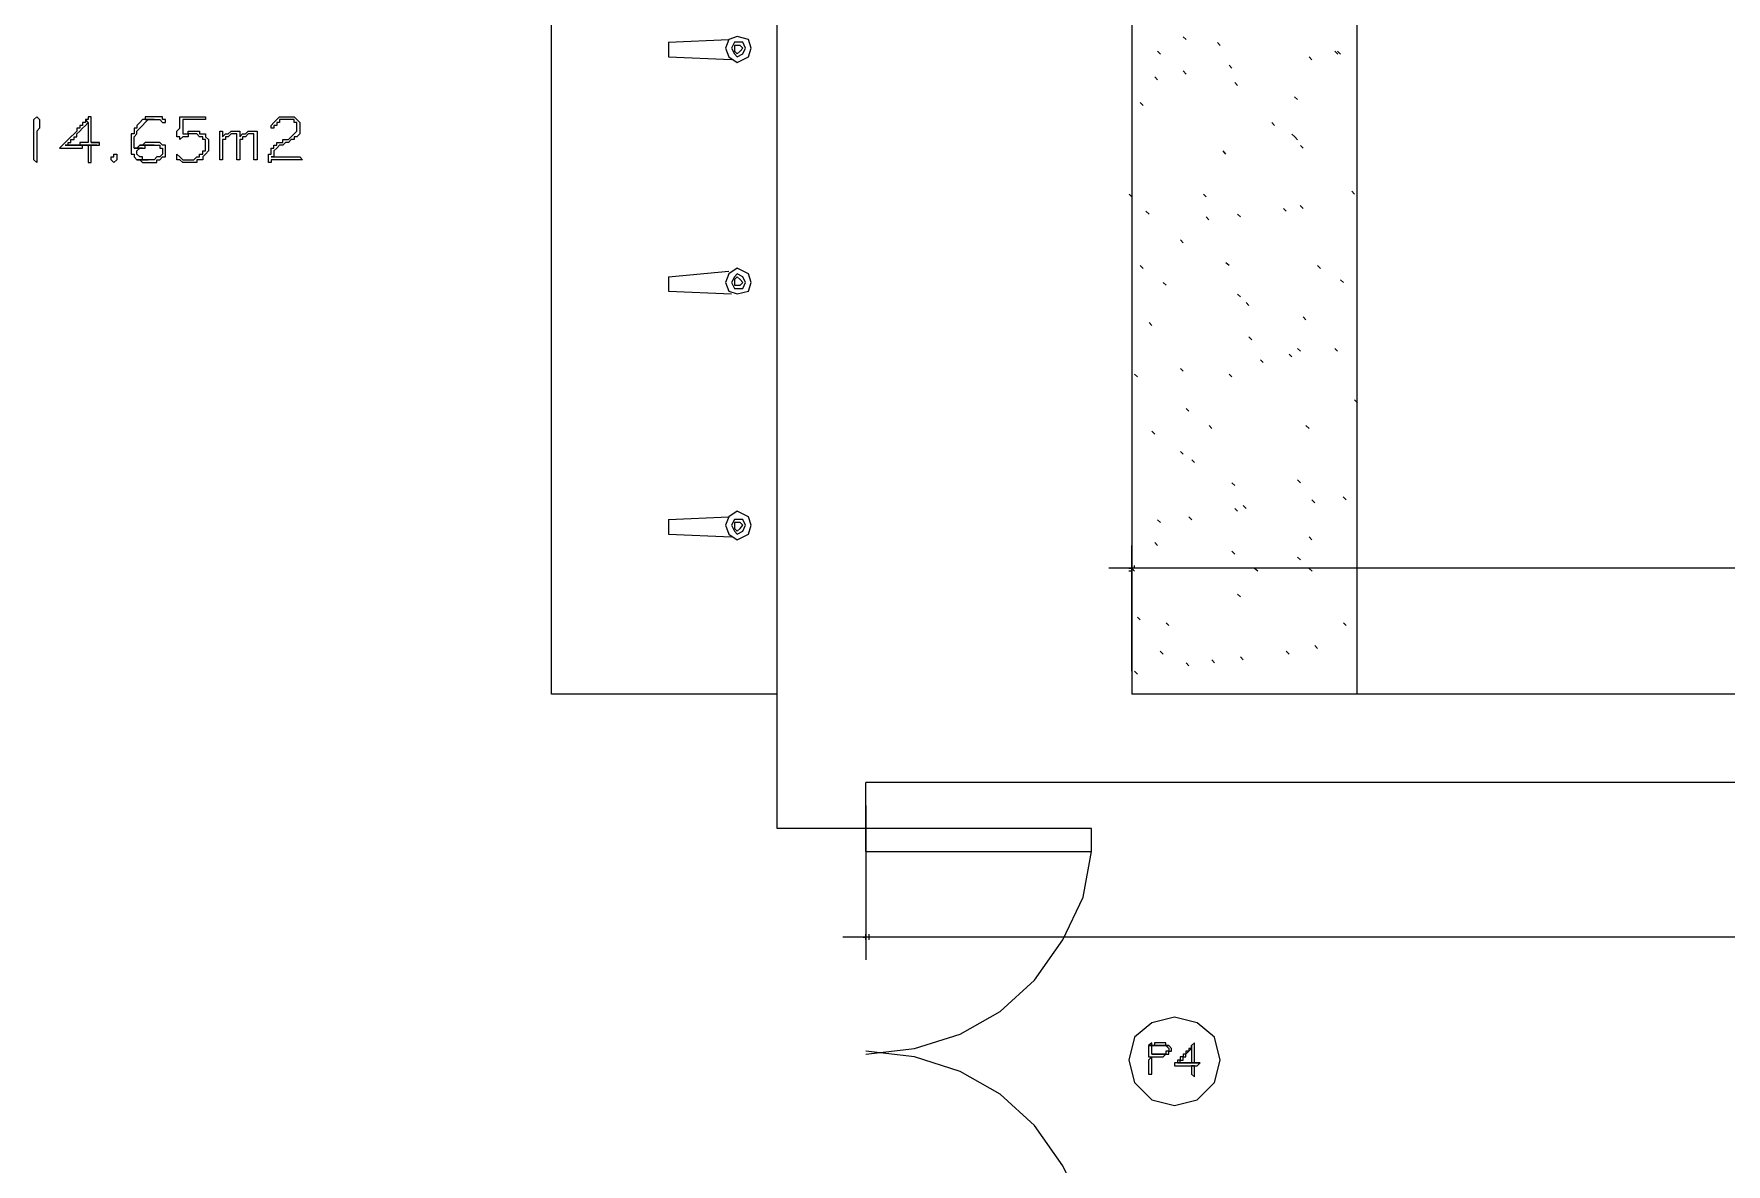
# Model space of a CAD drawing. Header units: millimetres. Extents: x -518.8 to -461.2, y 3.5 to 44.2.
# Drawn here: x -492.963 to -489.194, y 18.541 to 21.059 of the extents above; entities that cross this region are included whole.
import ezdxf

# ---------------------------------------------------------------- set-up
doc = ezdxf.new("R2010")
doc.units = ezdxf.units.MM
doc.header["$MEASUREMENT"] = 0
for name, color, linetype in [('10', 10, 'Continuous'), ('151', 151, 'Continuous'), ('16', 16, 'Continuous'), ('4', 4, 'Continuous'), ('6', 6, 'Continuous'), ('MYSOLIDS', 7, 'Continuous')]:
    doc.layers.add(name, color=color, linetype=linetype)

msp = doc.modelspace()

# ---------------------------------------------------------------- linework, layer by layer
at = {"layer": '10'}
for points in [[(-491.1105, 22.7902), (-490.5181, 22.7902), (-490.5181, 19.5879)], [(-491.3075, 19.2887), (-491.3075, 22.6759)], [(-486.1451, 19.5879), (-490.5181, 19.5879)], [(-486.7496, 17.8631), (-486.7496, 19.3909), (-486.7496, 19.3909), (-491.1105, 19.3909)], [(-491.1105, 19.2375), (-491.1105, 19.3909)], [(-491.1105, 19.2887), (-491.3075, 19.2887)], [(-491.1105, 19.2375), (-490.6075, 19.2375), (-490.6075, 19.2887), (-491.1105, 19.2887), (-491.1105, 19.2375)]]:
    msp.add_lwpolyline(points, dxfattribs=at)
at = {"layer": '151'}
for points in [[(-490.0158, 19.5879), (-490.0158, 21.9052)], [(-490.397, 21.0458), (-490.4038, 21.0518)], [(-490.3211, 21.033), (-490.3271, 21.0391)], [(-490.4542, 21.0135), (-490.4609, 21.0203)], [(-490.1173, 21.0007), (-490.1233, 21.0075)], [(-490.0594, 21.0135), (-490.0662, 21.0203)], [(-490.0534, 21.0135), (-490.0602, 21.0203)], [(-490.4609, 20.9563), (-490.4669, 20.9631)], [(-490.397, 20.9691), (-490.4038, 20.9759)], [(-490.2955, 20.9819), (-490.3015, 20.9887)], [(-490.2827, 20.9436), (-490.2887, 20.9503)], [(-490.1489, 20.912), (-490.1557, 20.918)], [(-490.4925, 20.8992), (-490.4993, 20.906)], [(-490.2, 20.8548), (-490.206, 20.8609)], [(-490.1549, 20.8293), (-490.1617, 20.8353)], [(-490.1489, 20.8225), (-490.1549, 20.8293)], [(-490.1361, 20.8037), (-490.1421, 20.8097)], [(-490.3083, 20.7909), (-490.3143, 20.7977)], [(-490.5181, 20.6954), (-490.5241, 20.7015)], [(-490.3527, 20.6954), (-490.3587, 20.7015)], [(-490.0218, 20.7015), (-490.0278, 20.7082)], [(-490.4797, 20.6571), (-490.4865, 20.6639)], [(-490.276, 20.6511), (-490.2827, 20.6571)], [(-490.1745, 20.6639), (-490.1805, 20.6699)], [(-490.1361, 20.6699), (-490.1429, 20.6766)], [(-490.3466, 20.6443), (-490.3527, 20.6511)], [(-490.4038, 20.5932), (-490.4098, 20.6)], [(-490.4925, 20.536), (-490.4993, 20.5428)], [(-490.3015, 20.5428), (-490.3083, 20.5488)], [(-490.0978, 20.536), (-490.1045, 20.5428)], [(-490.4414, 20.4985), (-490.4481, 20.5045)], [(-490.0466, 20.5045), (-490.0534, 20.5105)], [(-490.276, 20.4729), (-490.2827, 20.4789)], [(-490.2572, 20.4533), (-490.2632, 20.4601)], [(-490.1301, 20.4218), (-490.1361, 20.4285)], [(-490.4737, 20.409), (-490.4797, 20.4157)], [(-490.2504, 20.3774), (-490.2572, 20.3834)], [(-490.1421, 20.3518), (-490.1489, 20.3578)], [(-490.0602, 20.3518), (-490.0662, 20.3578)], [(-490.2256, 20.3263), (-490.2316, 20.3323)], [(-490.1617, 20.3391), (-490.1677, 20.3451)], [(-490.5053, 20.2947), (-490.5121, 20.3007)], [(-490.4038, 20.3075), (-490.4098, 20.3135)], [(-490.2955, 20.2947), (-490.3015, 20.3007)], [(-490.0151, 20.2368), (-490.0218, 20.2436)], [(-490.391, 20.218), (-490.397, 20.224)], [(-490.4669, 20.1669), (-490.4737, 20.1736)], [(-490.3399, 20.1797), (-490.3459, 20.1864)], [(-490.1233, 20.1797), (-490.1301, 20.1864)], [(-490.4038, 20.1225), (-490.4098, 20.1285)], [(-490.3782, 20.1037), (-490.3842, 20.1097)], [(-490.2887, 20.0526), (-490.2955, 20.0586)], [(-490.1421, 20.0586), (-490.1489, 20.0654)], [(-490.1105, 20.0142), (-490.1173, 20.021)], [(-490.0406, 20.021), (-490.0474, 20.027)], [(-490.4542, 19.9699), (-490.4609, 19.9759)], [(-490.3842, 19.9759), (-490.391, 19.9827)], [(-490.2827, 19.9954), (-490.2887, 20.0015)], [(-490.2632, 20.0015), (-490.2699, 20.0082)], [(-490.1173, 19.9315), (-490.1233, 19.9383)], [(-490.4609, 19.9188), (-490.4669, 19.9255)], [(-490.2887, 19.9), (-490.2955, 19.906)], [(-490.2376, 19.8616), (-490.2444, 19.8676)], [(-490.1421, 19.8872), (-490.1489, 19.8932)], [(-490.1166, 19.8616), (-490.1233, 19.8676)], [(-490.276, 19.8045), (-490.2827, 19.8105)], [(-490.4993, 19.7533), (-490.5053, 19.7594)], [(-490.4354, 19.7406), (-490.4414, 19.7466)], [(-490.0406, 19.7406), (-490.0466, 19.7466)], [(-490.4481, 19.6766), (-490.4549, 19.6834)], [(-490.1677, 19.6766), (-490.1745, 19.6834)], [(-490.1045, 19.6894), (-490.1105, 19.6962)], [(-490.5053, 19.6323), (-490.5121, 19.6391)], [(-490.391, 19.6511), (-490.397, 19.6578)], [(-490.3339, 19.6578), (-490.3399, 19.6639)], [(-490.2699, 19.6639), (-490.276, 19.6706)]]:
    msp.add_lwpolyline(points, dxfattribs=at)
at = {"layer": '16'}
for points in [[(-490.5181, 19.6391), (-490.5181, 19.9188)], [(-486.094, 19.8684), (-490.5692, 19.8684)], [(-490.5248, 19.8684), (-490.5181, 19.8684), (-490.5181, 19.8684), (-490.5181, 19.8744)], [(-490.5181, 19.8616), (-490.5181, 19.8616), (-490.5181, 19.8616), (-490.5248, 19.8616)], [(-490.5121, 19.8616), (-490.5181, 19.8684)], [(-490.5121, 19.8684), (-490.5121, 19.8684), (-490.5121, 19.8684), (-490.5121, 19.8744)], [(-491.1105, 19.3398), (-491.1105, 18.9962)], [(-486.6985, 19.0466), (-491.1617, 19.0466)], [(-491.1166, 19.0466), (-491.1105, 19.0466), (-491.1105, 19.0466), (-491.1105, 19.0533)], [(-491.1105, 19.0406), (-491.1105, 19.0466), (-491.1105, 19.0466), (-491.1166, 19.0466)], [(-491.1038, 19.0533), (-491.1038, 19.0466), (-491.1038, 19.0466), (-491.1038, 19.0466), (-491.1038, 19.0466), (-491.1038, 19.0406)]]:
    msp.add_lwpolyline(points, dxfattribs=at)
at = {"layer": '4'}
for points in [[(-491.3075, 19.5879), (-491.8105, 19.5879), (-491.8105, 22.4466), (-491.8105, 22.4466), (-491.3075, 22.4466)], [(-491.5496, 21.0398), (-491.4158, 21.0458)], [(-491.5496, 21.0398), (-491.5496, 21.0075), (-491.5496, 21.0075), (-491.4098, 21.0015)], [(-491.3654, 21.027), (-491.3714, 21.0458), (-491.397, 21.0526), (-491.4158, 21.0458), (-491.4226, 21.027), (-491.4158, 21.0075), (-491.397, 20.9947), (-491.3714, 21.0075), (-491.3654, 21.027)], [(-491.3782, 21.027), (-491.3842, 21.0398), (-491.397, 21.0398), (-491.403, 21.0398), (-491.4098, 21.027), (-491.403, 21.0142), (-491.397, 21.0075), (-491.3842, 21.0142), (-491.3782, 21.027)], [(-491.3842, 21.027), (-491.3902, 21.033), (-491.397, 21.033), (-491.403, 21.033), (-491.403, 21.027), (-491.403, 21.0203), (-491.397, 21.0142), (-491.3902, 21.0203), (-491.3842, 21.027)], [(-491.5496, 20.5172), (-491.4158, 20.53)], [(-491.5496, 20.5172), (-491.5496, 20.4857), (-491.5496, 20.4857), (-491.4098, 20.4797)], [(-491.3654, 20.5045), (-491.3714, 20.524), (-491.397, 20.5368), (-491.4158, 20.524), (-491.4226, 20.5045), (-491.4158, 20.4857), (-491.397, 20.4797), (-491.3714, 20.4857), (-491.3654, 20.5045)], [(-491.3782, 20.5045), (-491.3842, 20.5172), (-491.397, 20.524), (-491.403, 20.5172), (-491.4098, 20.5045), (-491.403, 20.4917), (-491.397, 20.4917), (-491.3842, 20.4917), (-491.3782, 20.5045)], [(-491.3842, 20.5045), (-491.3902, 20.5112), (-491.397, 20.5172), (-491.403, 20.5112), (-491.403, 20.5045), (-491.403, 20.4985), (-491.397, 20.4985), (-491.3902, 20.4985), (-491.3842, 20.5045)], [(-491.5496, 19.9766), (-491.4158, 19.9827)], [(-491.5496, 19.9766), (-491.5496, 19.9443), (-491.5496, 19.9443), (-491.4098, 19.9383)], [(-491.3654, 19.9639), (-491.3714, 19.9827), (-491.397, 19.9954), (-491.4158, 19.9827), (-491.4226, 19.9639), (-491.4158, 19.9443), (-491.397, 19.9315), (-491.3714, 19.9443), (-491.3654, 19.9639)], [(-491.3782, 19.9639), (-491.3842, 19.9766), (-491.397, 19.9766), (-491.403, 19.9766), (-491.4098, 19.9639), (-491.403, 19.9511), (-491.397, 19.9443), (-491.3842, 19.9511), (-491.3782, 19.9639)], [(-491.3842, 19.9639), (-491.3902, 19.9699), (-491.397, 19.9699), (-491.403, 19.9699), (-491.403, 19.9639), (-491.403, 19.9571), (-491.397, 19.9511), (-491.3902, 19.9571), (-491.3842, 19.9639)]]:
    msp.add_lwpolyline(points, dxfattribs=at)
at = {"layer": '6'}
for points in [[(-491.1105, 18.7857), (-491.0023, 18.7985), (-490.9, 18.8308), (-490.8113, 18.8812), (-490.7346, 18.9511), (-490.6714, 19.0406), (-490.6263, 19.136), (-490.6075, 19.2375)], [(-490.3211, 18.7729), (-490.3339, 18.824), (-490.3722, 18.8556), (-490.4226, 18.8684), (-490.4737, 18.8556), (-490.5121, 18.824), (-490.5248, 18.7729), (-490.5121, 18.7225), (-490.4737, 18.6842), (-490.4226, 18.6714), (-490.3722, 18.6842), (-490.3339, 18.7225), (-490.3211, 18.7729)], [(-490.6075, 18.3406), (-490.6263, 18.4421), (-490.6714, 18.5375), (-490.7346, 18.627), (-490.8113, 18.6969), (-490.9, 18.7473), (-491.0023, 18.7797), (-491.1105, 18.7924)]]:
    msp.add_lwpolyline(points, dxfattribs=at)
at = {"layer": 'MYSOLIDS'}
for points in [[(-492.9632, 20.7782), (-492.9632, 20.7849), (-492.9632, 20.7909), (-492.9632, 20.7909), (-492.9632, 20.7909), (-492.9632, 20.7977), (-492.9632, 20.8037), (-492.9632, 20.8105), (-492.9632, 20.8105), (-492.9632, 20.8165), (-492.9632, 20.8233), (-492.9632, 20.8293), (-492.9632, 20.8293), (-492.9632, 20.836), (-492.9632, 20.8421), (-492.9632, 20.8488), (-492.9632, 20.8488), (-492.9632, 20.8548), (-492.9632, 20.8609), (-492.9632, 20.8609), (-492.9632, 20.8676), (-492.9632, 20.8676), (-492.9564, 20.8736), (-492.9564, 20.8736), (-492.9564, 20.8736), (-492.9564, 20.8736), (-492.9564, 20.8736), (-492.9564, 20.8736), (-492.9504, 20.8676), (-492.9504, 20.8676), (-492.9504, 20.8609), (-492.9504, 20.8548), (-492.9504, 20.8548), (-492.9504, 20.8488), (-492.9564, 20.8421), (-492.9564, 20.836), (-492.9564, 20.836), (-492.9564, 20.8293), (-492.9564, 20.8233), (-492.9564, 20.8165), (-492.9564, 20.8165), (-492.9564, 20.8105), (-492.9564, 20.8037), (-492.9564, 20.7977), (-492.9564, 20.7977), (-492.9564, 20.7909), (-492.9564, 20.7849), (-492.9564, 20.7849), (-492.9564, 20.7782), (-492.9564, 20.7782), (-492.9564, 20.7782), (-492.9564, 20.7782), (-492.9564, 20.7721), (-492.9564, 20.7721), (-492.9632, 20.7782), (-492.9632, 20.7782), (-492.9632, 20.7782), (-492.9632, 20.7782), (-492.9632, 20.7782), (-492.9632, 20.7782), (-492.9632, 20.7782)], [(-492.8481, 20.8676), (-492.8481, 20.8609), (-492.8549, 20.8609), (-492.8549, 20.8548), (-492.8609, 20.8548), (-492.8609, 20.8488), (-492.8677, 20.8488), (-492.8677, 20.8421), (-492.8737, 20.836), (-492.8737, 20.836), (-492.8805, 20.8293), (-492.8805, 20.8293), (-492.8865, 20.8233), (-492.8865, 20.8233), (-492.8933, 20.8165), (-492.8933, 20.8165), (-492.8993, 20.8105), (-492.8993, 20.8105), (-492.8993, 20.8105), (-492.906, 20.8037), (-492.8993, 20.8037), (-492.8993, 20.8037), (-492.8933, 20.8037), (-492.8933, 20.8037), (-492.8865, 20.8037), (-492.8865, 20.8037), (-492.8805, 20.8037), (-492.8737, 20.8037), (-492.8737, 20.8037), (-492.8677, 20.8037), (-492.8609, 20.8037), (-492.8549, 20.8037), (-492.8549, 20.8105), (-492.8481, 20.8105), (-492.8421, 20.8105), (-492.8354, 20.8105), (-492.8354, 20.8105), (-492.8293, 20.8105), (-492.8293, 20.8105), (-492.8226, 20.8105), (-492.8933, 20.8105), (-492.8865, 20.8105), (-492.8865, 20.8165), (-492.8805, 20.8165), (-492.8805, 20.8233), (-492.8737, 20.8233), (-492.8737, 20.8293), (-492.8677, 20.8293), (-492.8677, 20.836), (-492.8609, 20.8421), (-492.8609, 20.8421), (-492.8549, 20.8488), (-492.8549, 20.8488), (-492.8481, 20.8548), (-492.8481, 20.8548), (-492.8421, 20.8609), (-492.8421, 20.8609), (-492.8481, 20.8676), (-492.8481, 20.8676)], [(-492.8354, 20.8736), (-492.8421, 20.8736), (-492.8421, 20.8736), (-492.8421, 20.8676), (-492.8481, 20.8676), (-492.8421, 20.8609), (-492.8421, 20.8609), (-492.8421, 20.8548), (-492.8421, 20.8488), (-492.8421, 20.8421), (-492.8421, 20.8421), (-492.8421, 20.8421), (-492.8421, 20.836), (-492.8421, 20.8293), (-492.8421, 20.8233), (-492.8421, 20.8233), (-492.8421, 20.8165), (-492.8421, 20.8165), (-492.8481, 20.8165), (-492.8549, 20.8165), (-492.8609, 20.8165), (-492.8609, 20.8105), (-492.8677, 20.8105), (-492.8677, 20.8105), (-492.8737, 20.8105), (-492.8805, 20.8105), (-492.8805, 20.8105), (-492.8865, 20.8105), (-492.8933, 20.8105), (-492.8226, 20.8105), (-492.8166, 20.8105), (-492.8166, 20.8105), (-492.8166, 20.8165), (-492.8354, 20.8165), (-492.8354, 20.8233), (-492.8354, 20.8233), (-492.8354, 20.8293), (-492.8354, 20.836), (-492.8354, 20.8421), (-492.8354, 20.8421), (-492.8354, 20.8488), (-492.8354, 20.8548), (-492.8354, 20.8548), (-492.8354, 20.8609), (-492.8354, 20.8676), (-492.8354, 20.8736), (-492.8354, 20.8736), (-492.8354, 20.8736), (-492.8354, 20.8736)], [(-492.7151, 20.8676), (-492.7211, 20.8676), (-492.7211, 20.8676), (-492.7271, 20.8609), (-492.7271, 20.8609), (-492.7339, 20.8548), (-492.7339, 20.8488), (-492.7339, 20.8488), (-492.7399, 20.8488), (-492.7399, 20.8421), (-492.7399, 20.836), (-492.7466, 20.836), (-492.7466, 20.836), (-492.7466, 20.8293), (-492.7466, 20.8233), (-492.7466, 20.8165), (-492.7466, 20.8165), (-492.7466, 20.8105), (-492.7466, 20.8105), (-492.7466, 20.8037), (-492.7466, 20.7977), (-492.7466, 20.7909), (-492.7399, 20.7909), (-492.7399, 20.7849), (-492.7399, 20.7849), (-492.7339, 20.7782), (-492.7339, 20.7782), (-492.7083, 20.7782), (-492.7151, 20.7782), (-492.7211, 20.7782), (-492.7211, 20.7849), (-492.7271, 20.7849), (-492.7271, 20.7849), (-492.7339, 20.7909), (-492.7339, 20.7909), (-492.7339, 20.7977), (-492.7339, 20.7977), (-492.7271, 20.8037), (-492.7211, 20.8037), (-492.7399, 20.8037), (-492.7399, 20.8037), (-492.7399, 20.8105), (-492.7399, 20.8105), (-492.7399, 20.8165), (-492.7399, 20.8165), (-492.7399, 20.8233), (-492.7399, 20.8293), (-492.7399, 20.8293), (-492.7339, 20.836), (-492.7339, 20.8421), (-492.7339, 20.8421), (-492.7271, 20.8488), (-492.7271, 20.8488), (-492.7211, 20.8548), (-492.7211, 20.8548), (-492.7151, 20.8609), (-492.7151, 20.8609), (-492.7083, 20.8676), (-492.7083, 20.8676), (-492.7023, 20.8676), (-492.7023, 20.8676), (-492.6955, 20.8676), (-492.7151, 20.8676), (-492.7151, 20.8676)], [(-492.6955, 20.8736), (-492.6955, 20.8736), (-492.6955, 20.8736), (-492.7023, 20.8736), (-492.7083, 20.8736), (-492.7151, 20.8736), (-492.7151, 20.8676), (-492.6955, 20.8676), (-492.6895, 20.8676), (-492.6895, 20.8676), (-492.6827, 20.8676), (-492.6767, 20.8609), (-492.6767, 20.8609), (-492.6767, 20.8609), (-492.6767, 20.8609), (-492.6699, 20.8609), (-492.6699, 20.8609), (-492.6699, 20.8676), (-492.6767, 20.8676), (-492.6767, 20.8736), (-492.6827, 20.8736), (-492.6827, 20.8736), (-492.6895, 20.8736), (-492.6955, 20.8736), (-492.6955, 20.8736)], [(-492.6316, 20.8676), (-492.6316, 20.8609), (-492.6316, 20.8548), (-492.6316, 20.8548), (-492.6316, 20.8488), (-492.6316, 20.8421), (-492.6316, 20.836), (-492.6316, 20.836), (-492.6316, 20.836), (-492.6316, 20.836), (-492.6256, 20.836), (-492.6196, 20.836), (-492.6196, 20.8421), (-492.6196, 20.8421), (-492.6128, 20.8421), (-492.6068, 20.8421), (-492.6068, 20.8421), (-492.6, 20.8421), (-492.594, 20.8421), (-492.594, 20.836), (-492.5872, 20.836), (-492.5812, 20.836), (-492.5812, 20.836), (-492.5812, 20.8293), (-492.5745, 20.8233), (-492.5745, 20.8233), (-492.5745, 20.8165), (-492.5745, 20.8105), (-492.5745, 20.8105), (-492.5745, 20.8037), (-492.5745, 20.8037), (-492.5745, 20.7977), (-492.5745, 20.7977), (-492.5812, 20.7909), (-492.5812, 20.7909), (-492.5872, 20.7849), (-492.5872, 20.7849), (-492.5872, 20.7782), (-492.594, 20.7782), (-492.6, 20.7782), (-492.6, 20.7721), (-492.6068, 20.7721), (-492.6128, 20.7721), (-492.6128, 20.7721), (-492.6196, 20.7721), (-492.6256, 20.7721), (-492.6316, 20.7721), (-492.6316, 20.7721), (-492.6384, 20.7782), (-492.6384, 20.7782), (-492.6444, 20.7782), (-492.6444, 20.7849), (-492.6444, 20.7849), (-492.6444, 20.7909), (-492.6444, 20.7909), (-492.6444, 20.7909), (-492.6444, 20.7909), (-492.6384, 20.7849), (-492.6384, 20.7849), (-492.6384, 20.7849), (-492.6384, 20.7849), (-492.6384, 20.7849), (-492.6316, 20.7782), (-492.6316, 20.7782), (-492.6256, 20.7782), (-492.6196, 20.7782), (-492.6196, 20.7782), (-492.6128, 20.7782), (-492.6128, 20.7782), (-492.6068, 20.7782), (-492.6, 20.7849), (-492.6, 20.7849), (-492.594, 20.7849), (-492.594, 20.7909), (-492.5872, 20.7909), (-492.5872, 20.7977), (-492.5812, 20.7977), (-492.5812, 20.8037), (-492.5812, 20.8105), (-492.5812, 20.8105), (-492.5812, 20.8165), (-492.5812, 20.8233), (-492.5872, 20.8233), (-492.5872, 20.8293), (-492.5872, 20.8293), (-492.594, 20.8293), (-492.594, 20.8293), (-492.6, 20.836), (-492.6068, 20.836), (-492.6068, 20.836), (-492.6128, 20.836), (-492.6196, 20.836), (-492.6196, 20.836), (-492.6196, 20.8293), (-492.6256, 20.8293), (-492.6316, 20.8293), (-492.6316, 20.8293), (-492.6316, 20.8293), (-492.6384, 20.8233), (-492.6384, 20.8233), (-492.6384, 20.8293), (-492.6384, 20.8293), (-492.6444, 20.8293), (-492.6444, 20.8293), (-492.6444, 20.836), (-492.6444, 20.8421), (-492.6444, 20.8421), (-492.6384, 20.8488), (-492.6384, 20.8548), (-492.6384, 20.8548), (-492.6384, 20.8609), (-492.6384, 20.8609), (-492.6384, 20.8609), (-492.6384, 20.8676), (-492.6384, 20.8736), (-492.6384, 20.8736), (-492.6316, 20.8736), (-492.6256, 20.8736), (-492.6256, 20.8736), (-492.6196, 20.8736), (-492.6196, 20.8736), (-492.6128, 20.8736), (-492.6068, 20.8736), (-492.6, 20.8736), (-492.6, 20.8736), (-492.594, 20.8736), (-492.594, 20.8736), (-492.5872, 20.8736), (-492.5812, 20.8736), (-492.5812, 20.8736), (-492.5812, 20.8736), (-492.5812, 20.8736), (-492.5812, 20.8736), (-492.5812, 20.8736), (-492.5812, 20.8676), (-492.5812, 20.8676), (-492.5812, 20.8676), (-492.5872, 20.8676), (-492.594, 20.8676), (-492.6, 20.8676), (-492.6068, 20.8676), (-492.6128, 20.8676), (-492.6196, 20.8676), (-492.6256, 20.8676), (-492.6256, 20.8676), (-492.6316, 20.8676), (-492.6316, 20.8676), (-492.6316, 20.8676), (-492.6316, 20.8676), (-492.6316, 20.8676)], [(-492.5045, 20.8293), (-492.4985, 20.836), (-492.4918, 20.836), (-492.4918, 20.836), (-492.4857, 20.8421), (-492.479, 20.8421), (-492.479, 20.8421), (-492.473, 20.8421), (-492.4662, 20.8421), (-492.4662, 20.8421), (-492.4662, 20.836), (-492.4662, 20.8293), (-492.4662, 20.8293), (-492.4662, 20.8233), (-492.4662, 20.8165), (-492.4662, 20.8105), (-492.4662, 20.8105), (-492.4662, 20.8037), (-492.4662, 20.7977), (-492.4662, 20.7977), (-492.4662, 20.7909), (-492.4662, 20.7849), (-492.4662, 20.7849), (-492.4662, 20.7782), (-492.4662, 20.7782), (-492.4662, 20.7782), (-492.4662, 20.7782), (-492.4662, 20.7782), (-492.4662, 20.7782), (-492.4662, 20.7782), (-492.4662, 20.7782), (-492.473, 20.7782), (-492.473, 20.7849), (-492.473, 20.7849), (-492.473, 20.7909), (-492.473, 20.7977), (-492.473, 20.8037), (-492.473, 20.8037), (-492.473, 20.8105), (-492.473, 20.8165), (-492.473, 20.8165), (-492.473, 20.8233), (-492.473, 20.8293), (-492.473, 20.836), (-492.473, 20.836), (-492.479, 20.836), (-492.479, 20.836), (-492.479, 20.836), (-492.4857, 20.836), (-492.4857, 20.836), (-492.4918, 20.8293), (-492.4985, 20.8293), (-492.4985, 20.8233), (-492.5045, 20.8233), (-492.5045, 20.7849), (-492.5045, 20.7782), (-492.5045, 20.7782), (-492.5045, 20.7782), (-492.5045, 20.7782), (-492.5113, 20.7782), (-492.5113, 20.7782), (-492.5113, 20.7849), (-492.5113, 20.7849), (-492.5113, 20.8293), (-492.5113, 20.8293), (-492.5113, 20.836), (-492.5113, 20.836), (-492.5173, 20.836), (-492.5173, 20.836), (-492.5173, 20.836), (-492.5241, 20.836), (-492.5241, 20.836), (-492.5301, 20.8293), (-492.5361, 20.8293), (-492.5361, 20.8233), (-492.5429, 20.8233), (-492.5429, 20.7782), (-492.5429, 20.7782), (-492.5429, 20.7782), (-492.5429, 20.7782), (-492.5429, 20.7782), (-492.5489, 20.7782), (-492.5489, 20.7782), (-492.5489, 20.7782), (-492.5489, 20.7782), (-492.5489, 20.8233), (-492.5489, 20.8233), (-492.5489, 20.8233), (-492.5489, 20.8233), (-492.5489, 20.8233), (-492.5489, 20.8233), (-492.5489, 20.8233), (-492.5489, 20.8233), (-492.5489, 20.8233), (-492.5489, 20.8233), (-492.5489, 20.8233), (-492.5489, 20.8293), (-492.5489, 20.8293), (-492.5489, 20.836), (-492.5489, 20.8421), (-492.5489, 20.8421), (-492.5429, 20.8421), (-492.5429, 20.8421), (-492.5429, 20.8421), (-492.5429, 20.8421), (-492.5429, 20.836), (-492.5429, 20.836), (-492.5429, 20.8293), (-492.5361, 20.836), (-492.5301, 20.836), (-492.5301, 20.836), (-492.5241, 20.8421), (-492.5173, 20.8421), (-492.5173, 20.8421), (-492.5113, 20.8421), (-492.5045, 20.8421), (-492.5045, 20.8421), (-492.5045, 20.836), (-492.5045, 20.8293), (-492.5045, 20.8293), (-492.5045, 20.8293), (-492.5045, 20.8293), (-492.5045, 20.8293)], [(-492.4346, 20.7849), (-492.3707, 20.7849), (-492.3707, 20.7849), (-492.3707, 20.7849), (-492.3647, 20.7782), (-492.3647, 20.7782), (-492.3707, 20.7782), (-492.3707, 20.7782), (-492.3707, 20.7782), (-492.3707, 20.7782), (-492.4346, 20.7782), (-492.4346, 20.7721), (-492.4346, 20.7721), (-492.4346, 20.7721), (-492.4346, 20.7721), (-492.4406, 20.7721), (-492.4406, 20.7721), (-492.4406, 20.7782), (-492.4406, 20.7782), (-492.4406, 20.7849), (-492.4406, 20.7909), (-492.4346, 20.7909), (-492.4346, 20.7977), (-492.4346, 20.7977), (-492.4346, 20.8037), (-492.4286, 20.8037), (-492.4286, 20.8105), (-492.4218, 20.8105), (-492.4218, 20.8105), (-492.4218, 20.8165), (-492.4158, 20.8165), (-492.409, 20.8165), (-492.409, 20.8233), (-492.403, 20.8233), (-492.3963, 20.8233), (-492.3902, 20.8293), (-492.3902, 20.8293), (-492.3902, 20.8293), (-492.3835, 20.836), (-492.3835, 20.836), (-492.3775, 20.8421), (-492.3775, 20.8421), (-492.3775, 20.8488), (-492.3775, 20.8488), (-492.3775, 20.8548), (-492.3775, 20.8609), (-492.3835, 20.8609), (-492.3835, 20.8609), (-492.3835, 20.8676), (-492.3902, 20.8676), (-492.3963, 20.8676), (-492.3963, 20.8676), (-492.403, 20.8676), (-492.409, 20.8676), (-492.4158, 20.8676), (-492.4158, 20.8676), (-492.4158, 20.8609), (-492.4218, 20.8609), (-492.4218, 20.8548), (-492.4286, 20.8548), (-492.4286, 20.8488), (-492.4286, 20.8488), (-492.4346, 20.8488), (-492.4346, 20.8488), (-492.4346, 20.8488), (-492.4346, 20.8488), (-492.4346, 20.8488), (-492.4346, 20.8488), (-492.4346, 20.8548), (-492.4346, 20.8548), (-492.4286, 20.8609), (-492.4286, 20.8609), (-492.4286, 20.8609), (-492.4218, 20.8676), (-492.4218, 20.8676), (-492.4158, 20.8736), (-492.4158, 20.8736), (-492.409, 20.8736), (-492.403, 20.8736), (-492.403, 20.8736), (-492.3963, 20.8736), (-492.3963, 20.8736), (-492.3902, 20.8736), (-492.3835, 20.8736), (-492.3835, 20.8736), (-492.3775, 20.8676), (-492.3775, 20.8676), (-492.3775, 20.8676), (-492.3707, 20.8609), (-492.3707, 20.8548), (-492.3707, 20.8548), (-492.3707, 20.8488), (-492.3707, 20.8488), (-492.3707, 20.8421), (-492.3707, 20.8421), (-492.3707, 20.836), (-492.3775, 20.8293), (-492.3775, 20.8293), (-492.3835, 20.8293), (-492.3835, 20.8233), (-492.3902, 20.8233), (-492.3902, 20.8233), (-492.3963, 20.8165), (-492.403, 20.8165), (-492.403, 20.8165), (-492.409, 20.8105), (-492.4158, 20.8105), (-492.4158, 20.8105), (-492.4218, 20.8037), (-492.4218, 20.8037), (-492.4286, 20.7977), (-492.4286, 20.7977), (-492.4286, 20.7909), (-492.4286, 20.7849), (-492.4346, 20.7849), (-492.4346, 20.7849), (-492.4346, 20.7849), (-492.4346, 20.7849)], [(-492.8354, 20.8105), (-492.8421, 20.8105), (-492.8421, 20.8037), (-492.8421, 20.8037), (-492.8421, 20.7977), (-492.8421, 20.7849), (-492.8421, 20.7849), (-492.8421, 20.7782), (-492.8421, 20.7721), (-492.8421, 20.7721), (-492.8354, 20.7721), (-492.8354, 20.7721), (-492.8354, 20.7782), (-492.8354, 20.7782), (-492.8354, 20.7782), (-492.8354, 20.7849), (-492.8354, 20.7909), (-492.8354, 20.7977), (-492.8354, 20.7977), (-492.8354, 20.8037), (-492.8354, 20.8105), (-492.8354, 20.8105)], [(-492.8226, 20.8165), (-492.8226, 20.8165), (-492.8293, 20.8165), (-492.8354, 20.8165), (-492.8354, 20.8165), (-492.8166, 20.8165), (-492.8166, 20.8165), (-492.8226, 20.8165), (-492.8226, 20.8165)], [(-492.7271, 20.8105), (-492.7271, 20.8105), (-492.7339, 20.8037), (-492.7399, 20.8037), (-492.7211, 20.8037), (-492.7211, 20.8037), (-492.7151, 20.8037), (-492.7151, 20.8105), (-492.7083, 20.8105), (-492.7023, 20.8105), (-492.7023, 20.8105), (-492.6955, 20.8105), (-492.7271, 20.8105), (-492.7271, 20.8105)], [(-492.6955, 20.8165), (-492.6955, 20.8165), (-492.7023, 20.8165), (-492.7083, 20.8165), (-492.7151, 20.8165), (-492.7151, 20.8165), (-492.7151, 20.8165), (-492.7211, 20.8105), (-492.7271, 20.8105), (-492.6955, 20.8105), (-492.6955, 20.8105), (-492.6895, 20.8105), (-492.6827, 20.8105), (-492.6827, 20.8037), (-492.6767, 20.8037), (-492.6767, 20.8037), (-492.6767, 20.7977), (-492.6767, 20.7977), (-492.6767, 20.7909), (-492.6827, 20.7849), (-492.6827, 20.7849), (-492.6895, 20.7849), (-492.6895, 20.7849), (-492.6955, 20.7782), (-492.7023, 20.7782), (-492.7023, 20.7782), (-492.7083, 20.7782), (-492.7339, 20.7782), (-492.7271, 20.7782), (-492.7211, 20.7721), (-492.7211, 20.7721), (-492.7151, 20.7721), (-492.7083, 20.7721), (-492.7083, 20.7721), (-492.7023, 20.7721), (-492.6955, 20.7721), (-492.6895, 20.7721), (-492.6895, 20.7782), (-492.6827, 20.7782), (-492.6827, 20.7782), (-492.6827, 20.7782), (-492.6767, 20.7849), (-492.6699, 20.7849), (-492.6699, 20.7909), (-492.6699, 20.7909), (-492.6699, 20.7977), (-492.6699, 20.8037), (-492.6699, 20.8037), (-492.6699, 20.8105), (-492.6767, 20.8105), (-492.6767, 20.8105), (-492.6827, 20.8165), (-492.6827, 20.8165), (-492.6895, 20.8165), (-492.6955, 20.8165), (-492.6955, 20.8165)], [(-492.785, 20.7721), (-492.791, 20.7782), (-492.791, 20.7782), (-492.791, 20.7782), (-492.791, 20.7782), (-492.791, 20.7849), (-492.785, 20.7849), (-492.785, 20.7909), (-492.7782, 20.7909), (-492.7782, 20.7849), (-492.7782, 20.7849), (-492.7782, 20.7849), (-492.7782, 20.7849), (-492.7782, 20.7782), (-492.7782, 20.7782), (-492.785, 20.7721), (-492.785, 20.7721), (-492.785, 20.7721), (-492.785, 20.7721), (-492.785, 20.7721)], [(-490.4737, 18.8112), (-490.4737, 18.8112), (-490.4805, 18.8052), (-490.4805, 18.8052), (-490.4805, 18.8052), (-490.4481, 18.8052), (-490.4481, 18.8052), (-490.4481, 18.8052), (-490.4421, 18.8052), (-490.4421, 18.8052), (-490.4421, 18.8052), (-490.4354, 18.7985), (-490.4354, 18.7985), (-490.4354, 18.7985), (-490.4354, 18.7924), (-490.4421, 18.7924), (-490.4421, 18.7857), (-490.4421, 18.7857), (-490.4481, 18.7857), (-490.4481, 18.7857), (-490.4481, 18.7857), (-490.4549, 18.7857), (-490.4549, 18.7857), (-490.4609, 18.7857), (-490.4609, 18.7857), (-490.4677, 18.7857), (-490.4737, 18.7857), (-490.4421, 18.7857), (-490.4421, 18.7857), (-490.4354, 18.7857), (-490.4354, 18.7857), (-490.4354, 18.7924), (-490.4293, 18.7924), (-490.4293, 18.7985), (-490.4293, 18.7985), (-490.4293, 18.7985), (-490.4354, 18.8052), (-490.4354, 18.8052), (-490.4354, 18.8052), (-490.4737, 18.8052), (-490.4737, 18.8112), (-490.4737, 18.8112), (-490.4737, 18.8112)], [(-490.4481, 18.8112), (-490.4549, 18.8112), (-490.4549, 18.8112), (-490.4609, 18.8112), (-490.4609, 18.8112), (-490.4677, 18.8112), (-490.4677, 18.8052), (-490.4737, 18.8052), (-490.4354, 18.8052), (-490.4421, 18.8052), (-490.4421, 18.8112), (-490.4481, 18.8112), (-490.4481, 18.8112), (-490.4481, 18.8112)], [(-490.3782, 18.8112), (-490.3782, 18.8112), (-490.385, 18.8052), (-490.385, 18.8052), (-490.385, 18.8052), (-490.385, 18.7985), (-490.385, 18.7985), (-490.385, 18.7985), (-490.385, 18.7924), (-490.385, 18.7857), (-490.385, 18.7857), (-490.385, 18.7857), (-490.385, 18.7797), (-490.385, 18.7797), (-490.385, 18.7729), (-490.385, 18.7729), (-490.385, 18.7669), (-490.385, 18.7669), (-490.385, 18.7669), (-490.391, 18.7669), (-490.391, 18.7669), (-490.3978, 18.7669), (-490.3978, 18.7669), (-490.3978, 18.7669), (-490.4038, 18.7669), (-490.4105, 18.7669), (-490.4105, 18.7669), (-490.4166, 18.7669), (-490.4166, 18.7669), (-490.3654, 18.7669), (-490.3654, 18.7669), (-490.3654, 18.7669), (-490.3654, 18.7669), (-490.3782, 18.7669), (-490.3782, 18.7729), (-490.3782, 18.7729), (-490.3782, 18.7797), (-490.3782, 18.7797), (-490.3782, 18.7857), (-490.3782, 18.7857), (-490.3782, 18.7924), (-490.3782, 18.7924), (-490.3782, 18.7985), (-490.3782, 18.7985), (-490.3782, 18.8052), (-490.3782, 18.8052), (-490.3782, 18.8112), (-490.3782, 18.8112), (-490.3782, 18.8112)], [(-490.4805, 18.8052), (-490.4805, 18.8052), (-490.4805, 18.8052), (-490.4805, 18.7985), (-490.4805, 18.7985), (-490.4805, 18.7924), (-490.4805, 18.7924), (-490.4805, 18.7857), (-490.4805, 18.7857), (-490.4805, 18.7797), (-490.4737, 18.7797), (-490.4805, 18.7729), (-490.4805, 18.7729), (-490.4805, 18.7669), (-490.4805, 18.7669), (-490.4805, 18.7601), (-490.4805, 18.7541), (-490.4805, 18.7541), (-490.4805, 18.7473), (-490.4805, 18.7473), (-490.4805, 18.7413), (-490.4805, 18.7413), (-490.4805, 18.7413), (-490.4737, 18.7413), (-490.4737, 18.7413), (-490.4737, 18.7413), (-490.4737, 18.7413), (-490.4737, 18.7473), (-490.4737, 18.7473), (-490.4737, 18.7541), (-490.4737, 18.7541), (-490.4737, 18.7601), (-490.4737, 18.7601), (-490.4737, 18.7669), (-490.4737, 18.7669), (-490.4737, 18.7729), (-490.4737, 18.7729), (-490.4737, 18.7797), (-490.4737, 18.7797), (-490.4677, 18.7797), (-490.4677, 18.7797), (-490.4677, 18.7797), (-490.4609, 18.7797), (-490.4549, 18.7797), (-490.4549, 18.7797), (-490.4481, 18.7797), (-490.4481, 18.7797), (-490.4481, 18.7797), (-490.4421, 18.7857), (-490.4421, 18.7857), (-490.4737, 18.7857), (-490.4737, 18.7857), (-490.4737, 18.7924), (-490.4737, 18.7924), (-490.4737, 18.7924), (-490.4737, 18.7985), (-490.4737, 18.7985), (-490.4737, 18.8052), (-490.4677, 18.8052), (-490.4677, 18.8052), (-490.4609, 18.8052), (-490.4609, 18.8052), (-490.4609, 18.8052), (-490.4549, 18.8052), (-490.4549, 18.8052), (-490.4481, 18.8052), (-490.4805, 18.8052), (-490.4805, 18.8052)], [(-490.385, 18.8052), (-490.385, 18.7985), (-490.391, 18.7985), (-490.391, 18.7985), (-490.391, 18.7924), (-490.3978, 18.7924), (-490.3978, 18.7857), (-490.4038, 18.7857), (-490.4038, 18.7857), (-490.4038, 18.7797), (-490.4105, 18.7797), (-490.4105, 18.7797), (-490.4105, 18.7729), (-490.4166, 18.7729), (-490.4166, 18.7729), (-490.4166, 18.7669), (-490.4226, 18.7669), (-490.4226, 18.7669), (-490.4226, 18.7601), (-490.4226, 18.7601), (-490.4226, 18.7601), (-490.4226, 18.7601), (-490.4166, 18.7601), (-490.4166, 18.7601), (-490.4166, 18.7601), (-490.4105, 18.7601), (-490.4105, 18.7601), (-490.4038, 18.7601), (-490.4038, 18.7601), (-490.3978, 18.7601), (-490.3978, 18.7601), (-490.391, 18.7601), (-490.391, 18.7601), (-490.385, 18.7601), (-490.385, 18.7601), (-490.3782, 18.7601), (-490.3782, 18.7601), (-490.3722, 18.7601), (-490.3722, 18.7601), (-490.3654, 18.7669), (-490.4166, 18.7669), (-490.4166, 18.7669), (-490.4105, 18.7669), (-490.4105, 18.7729), (-490.4105, 18.7729), (-490.4038, 18.7729), (-490.4038, 18.7797), (-490.4038, 18.7797), (-490.3978, 18.7797), (-490.3978, 18.7857), (-490.3978, 18.7857), (-490.391, 18.7924), (-490.391, 18.7924), (-490.391, 18.7924), (-490.385, 18.7985), (-490.385, 18.7985), (-490.385, 18.7985), (-490.385, 18.8052), (-490.385, 18.8052)], [(-490.3782, 18.7601), (-490.385, 18.7601), (-490.385, 18.7601), (-490.385, 18.7601), (-490.385, 18.7541), (-490.385, 18.7473), (-490.385, 18.7473), (-490.385, 18.7413), (-490.385, 18.7413), (-490.385, 18.7413), (-490.3782, 18.7353), (-490.3782, 18.7353), (-490.3782, 18.7413), (-490.3782, 18.7413), (-490.3782, 18.7413), (-490.3782, 18.7473), (-490.3782, 18.7473), (-490.3782, 18.7541), (-490.3782, 18.7541), (-490.3782, 18.7601), (-490.3782, 18.7601), (-490.3782, 18.7601)], [(-490.3722, 18.7669), (-490.3722, 18.7669), (-490.3722, 18.7669), (-490.3782, 18.7669), (-490.3782, 18.7669), (-490.3654, 18.7669), (-490.3654, 18.7669), (-490.3722, 18.7669), (-490.3722, 18.7669)]]:
    msp.add_lwpolyline(points, dxfattribs=at)

doc.saveas('drawing.dxf')
